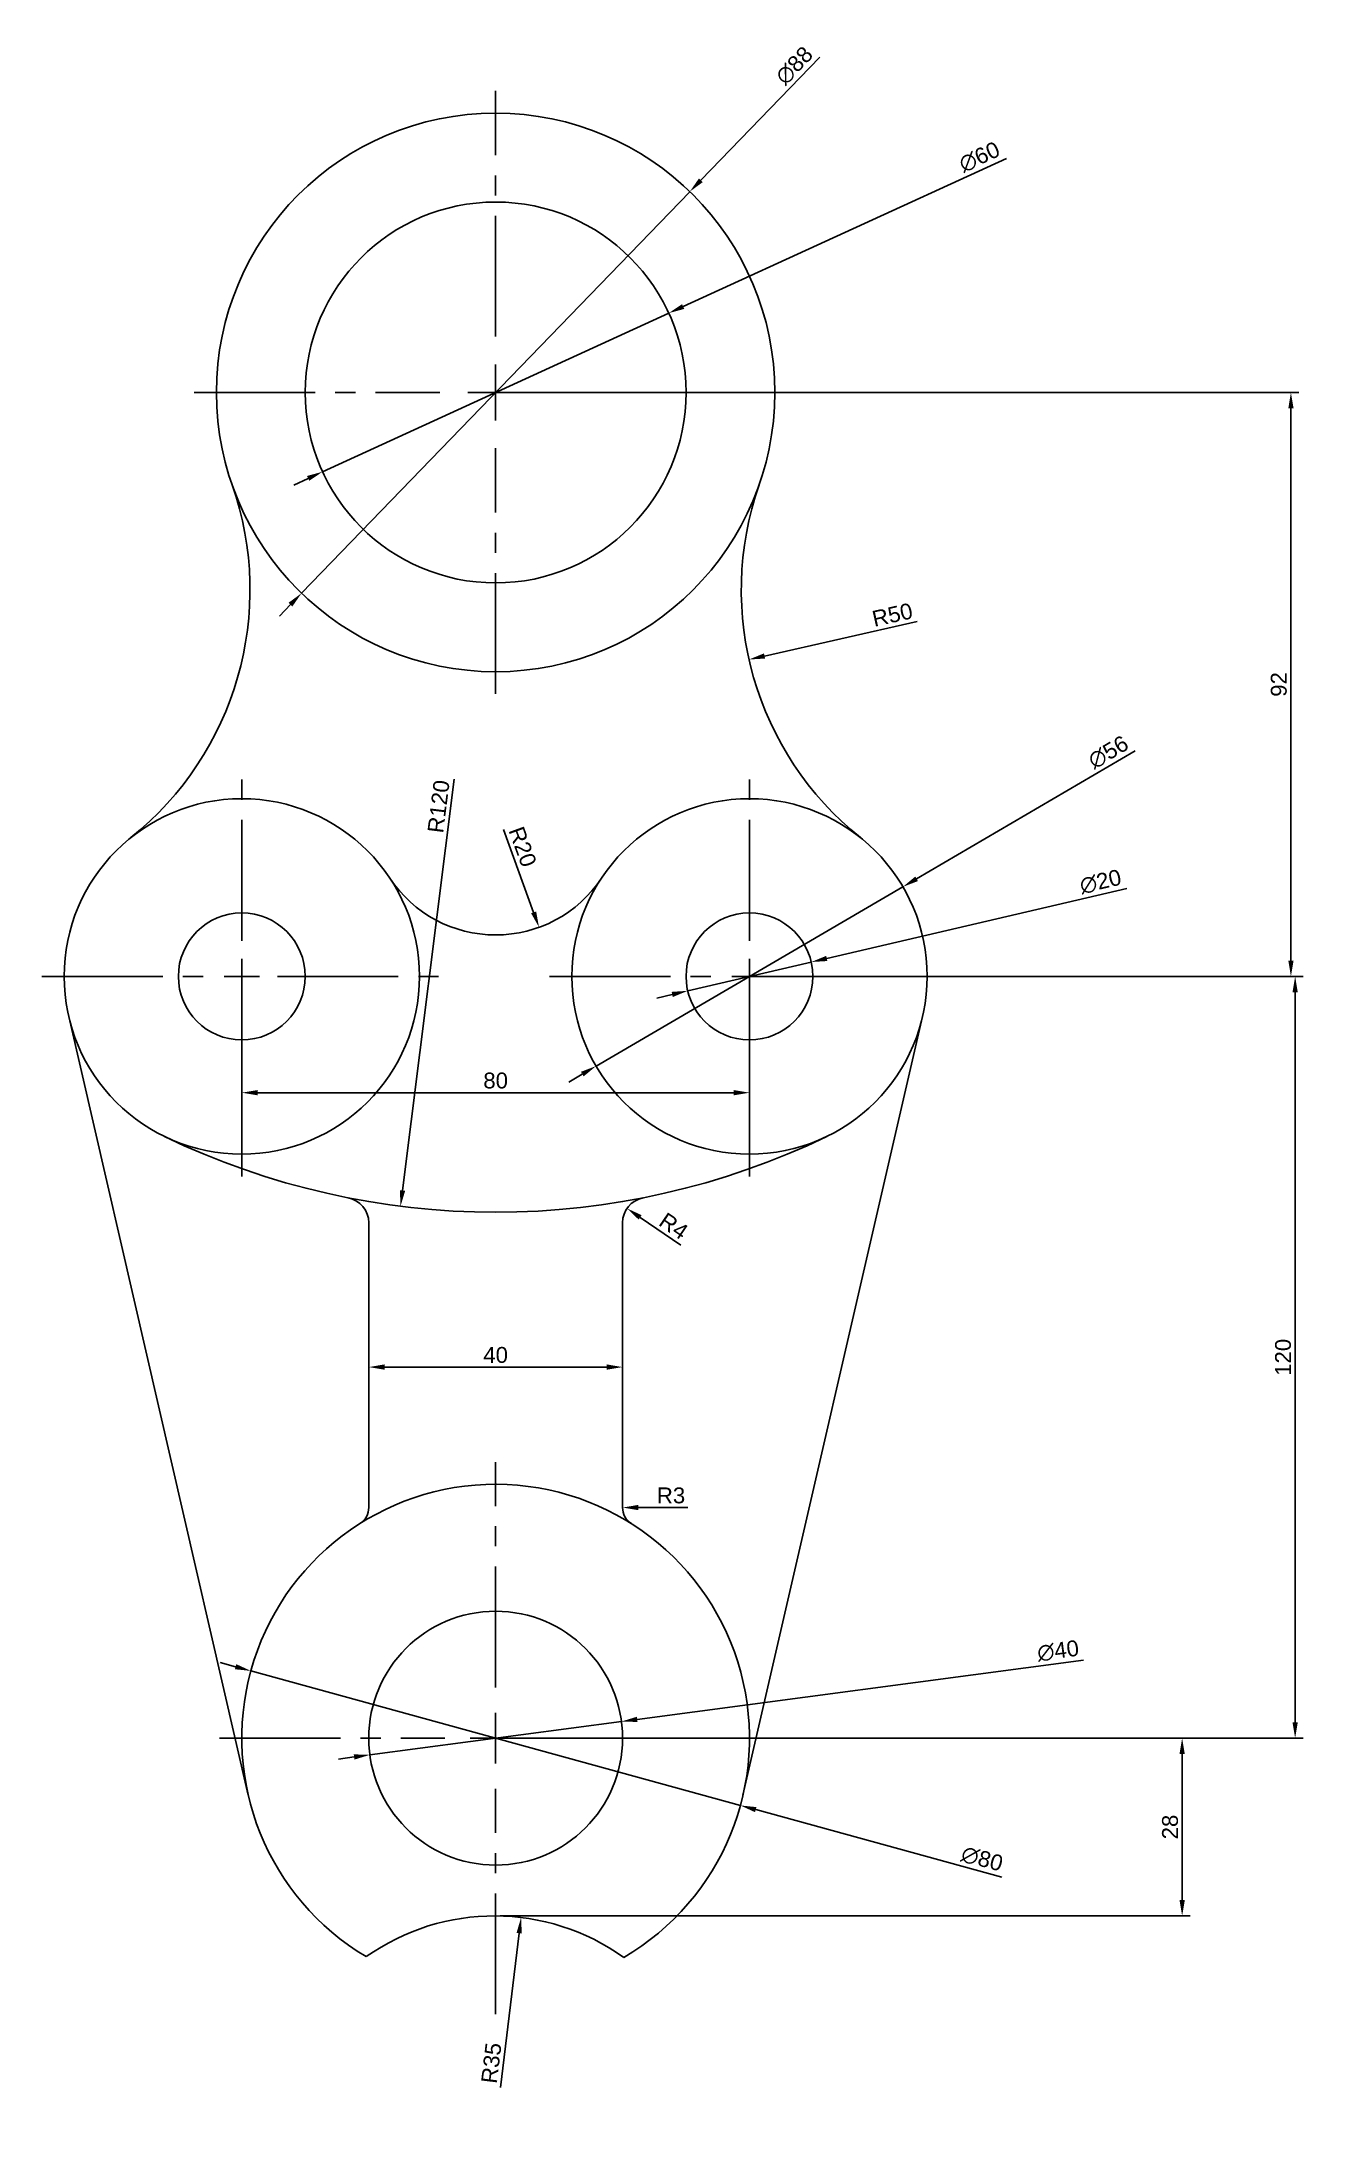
# Model space of a CAD drawing. Header units: millimetres. Extents: x -31 to 167, y -23 to 307.
import ezdxf

# ---------------------------------------------------------------- set-up
doc = ezdxf.new("R2010")
doc.units = ezdxf.units.MM
doc.linetypes.add('CENTER2', pattern=[28.575, 19.05, -3.175, 3.175, -3.175])
for name, color, linetype in [('koty', 3, 'Continuous'), ('obvod', 7, 'Continuous'), ('osy', 2, 'Continuous')]:
    doc.layers.add(name, color=color, linetype=linetype)
doc.styles.get("Standard").update_dxf_attribs({"font": 'arial.ttf'})
doc.dimstyles.new('ISO-25', dxfattribs={"dimtxt": 2.5, "dimasz": 2.5, "dimexe": 1.25, "dimexo": 0.625, "dimtad": 1, "dimtxsty": 'Standard', "dimcen": 2.5, "dimadec": 0, "dimazin": 0, "dimtfac": 1, "dimtmove": 0, "dimatfit": 3, "dimfxl": 1, "dimarcsym": 0})

# ---------------------------------------------------------------- blocks, each defined once
blk = doc.blocks.new('*D2')
at = {"layer": 'Defpoints', "color": 0, "transparency": 16777216}
for p in [(67.27, 264.49), (12.73, 239.51)]:
    blk.add_point(p, dxfattribs=at)
at = {"layer": 'koty', "color": 0, "lineweight": -2, "transparency": 16777216}
for p, q in [((120.49, 288.87), (69.55, 265.54)), ((12.73, 239.51), (67.27, 264.49)), ((10.45, 238.46), (8.18, 237.42))]:
    blk.add_line(p, q, dxfattribs=at)
at = {"layer": 'koty', "color": 0, "transparency": 16777216}
for points in [[(69.37, 265.91), (69.72, 265.16), (67.27, 264.49)], [(10.28, 238.84), (10.63, 238.09), (12.73, 239.51)]]:
    blk.add_solid(points, dxfattribs=at)
at = {"layer": 'koty', "color": 0, "transparency": 16777216, "insert": (116.24, 289.09), "char_height": 2.5, "attachment_point": 5, "rotation": 24.6117}
blk.add_mtext('∅60', dxfattribs=at)
blk = doc.blocks.new('*D3')
at = {"layer": 'Defpoints', "color": 0, "transparency": 16777216}
for p in [(70.59, 283.63), (9.41, 220.37)]:
    blk.add_point(p, dxfattribs=at)
at = {"layer": 'koty', "color": 0, "lineweight": -2, "transparency": 16777216}
for p, q in [((91.11, 304.84), (72.33, 285.42)), ((9.41, 220.37), (70.59, 283.63)), ((7.67, 218.58), (5.93, 216.78))]:
    blk.add_line(p, q, dxfattribs=at)
at = {"layer": 'koty', "color": 0, "transparency": 16777216}
for points in [[(72.03, 285.71), (72.63, 285.13), (70.59, 283.63)], [(7.37, 218.87), (7.97, 218.29), (9.41, 220.37)]]:
    blk.add_solid(points, dxfattribs=at)
at = {"layer": 'koty', "color": 0, "transparency": 16777216, "insert": (87.07, 303.49), "char_height": 2.5, "attachment_point": 5, "rotation": 45.9536}
blk.add_mtext('∅88', dxfattribs=at)
blk = doc.blocks.new('*D4')
at = {"layer": 'Defpoints', "color": 0, "transparency": 16777216}
for p in [(1.43, 50.6), (78.57, 29.4)]:
    blk.add_point(p, dxfattribs=at)
at = {"layer": 'koty', "color": 0, "lineweight": -2, "transparency": 16777216}
for p, q in [((-0.98, 51.26), (-3.39, 51.92)), ((1.43, 50.6), (78.57, 29.4)), ((119.77, 18.08), (80.98, 28.74))]:
    blk.add_line(p, q, dxfattribs=at)
at = {"layer": 'koty', "color": 0, "transparency": 16777216}
for points in [[(-0.87, 51.66), (-1.09, 50.86), (1.43, 50.6)], [(81.09, 29.14), (80.87, 28.34), (78.57, 29.4)]]:
    blk.add_solid(points, dxfattribs=at)
at = {"layer": 'koty', "color": 0, "transparency": 16777216, "insert": (116.65, 20.98), "char_height": 2.5, "attachment_point": 5, "rotation": 344.637}
blk.add_mtext('∅80', dxfattribs=at)
blk = doc.blocks.new('*D5')
at = {"layer": 'Defpoints', "color": 0, "transparency": 16777216}
for p in [(59.83, 42.63), (20.17, 37.37)]:
    blk.add_point(p, dxfattribs=at)
at = {"layer": 'koty', "color": 0, "lineweight": -2, "transparency": 16777216}
for p, q in [((132.63, 52.29), (62.3, 42.96)), ((20.17, 37.37), (59.83, 42.63)), ((17.7, 37.04), (15.22, 36.71))]:
    blk.add_line(p, q, dxfattribs=at)
at = {"layer": 'koty', "color": 0, "transparency": 16777216}
for points in [[(62.25, 43.37), (62.36, 42.55), (59.83, 42.63)], [(17.64, 37.45), (17.75, 36.63), (20.17, 37.37)]]:
    blk.add_solid(points, dxfattribs=at)
at = {"layer": 'koty', "color": 0, "transparency": 16777216, "insert": (128.63, 53.75), "char_height": 2.5, "attachment_point": 5, "rotation": 7.5582}
blk.add_mtext('∅40', dxfattribs=at)
blk = doc.blocks.new('*D6')
at = {"layer": 'Defpoints', "color": 0, "transparency": 16777216}
for p in [(44.01, 11.75), (39.82, -23)]:
    blk.add_point(p, dxfattribs=at)
at = {"layer": 'koty', "color": 0, "lineweight": -2, "transparency": 16777216}
blk.add_line((40.78, -15.01), (43.71, 9.27), dxfattribs=at)
at = {"layer": 'koty', "color": 0, "transparency": 16777216}
blk.add_solid([(43.29, 9.32), (44.12, 9.22), (44.01, 11.75)], dxfattribs=at)
at = {"layer": 'koty', "color": 0, "transparency": 16777216, "insert": (39.33, -11.18), "char_height": 2.5, "attachment_point": 5, "rotation": 83.1329}
blk.add_mtext('R35', dxfattribs=at)
blk = doc.blocks.new('*D7')
at = {"layer": 'Defpoints', "color": 0, "transparency": 16777216}
for p in [(60, 76.33), (63, 76.33)]:
    blk.add_point(p, dxfattribs=at)
at = {"layer": 'koty', "color": 0, "lineweight": -2, "transparency": 16777216}
blk.add_line((70.28, 76.33), (62.5, 76.33), dxfattribs=at)
at = {"layer": 'koty', "color": 0, "transparency": 16777216}
blk.add_solid([(62.5, 76.75), (62.5, 75.92), (60, 76.33)], dxfattribs=at)
at = {"layer": 'koty', "color": 0, "transparency": 16777216, "insert": (67.64, 78.23), "char_height": 2.5, "attachment_point": 5}
blk.add_mtext('R3', dxfattribs=at)
blk = doc.blocks.new('*D8')
at = {"layer": 'Defpoints', "color": 0, "transparency": 16777216}
for p in [(60.7, 123.46), (64, 121.19)]:
    blk.add_point(p, dxfattribs=at)
at = {"layer": 'koty', "color": 0, "lineweight": -2, "transparency": 16777216}
blk.add_line((69.17, 117.65), (62.76, 122.04), dxfattribs=at)
at = {"layer": 'koty', "color": 0, "transparency": 16777216}
blk.add_solid([(63, 122.39), (62.53, 121.7), (60.7, 123.46)], dxfattribs=at)
at = {"layer": 'koty', "color": 0, "transparency": 16777216, "insert": (68.06, 120.68), "char_height": 2.5, "attachment_point": 5, "rotation": 325.5619}
blk.add_mtext('R4', dxfattribs=at)
blk = doc.blocks.new('*D9')
at = {"layer": 'Defpoints', "color": 0, "transparency": 16777216}
for p in [(40, 242.85), (25.01, 123.79)]:
    blk.add_point(p, dxfattribs=at)
at = {"layer": 'koty', "color": 0, "lineweight": -2, "transparency": 16777216}
blk.add_line((33.48, 191.08), (25.32, 126.27), dxfattribs=at)
at = {"layer": 'koty', "color": 0, "transparency": 16777216}
blk.add_solid([(24.91, 126.32), (25.74, 126.22), (25.01, 123.79)], dxfattribs=at)
at = {"layer": 'koty', "color": 0, "transparency": 16777216, "insert": (31.02, 186.77), "char_height": 2.5, "attachment_point": 5, "rotation": 82.8248}
blk.add_mtext('R120', dxfattribs=at)
blk = doc.blocks.new('*D10')
at = {"layer": 'Defpoints', "color": 0, "transparency": 16777216}
for p in [(40, 186.53), (46.84, 167.74)]:
    blk.add_point(p, dxfattribs=at)
at = {"layer": 'koty', "color": 0, "lineweight": -2, "transparency": 16777216}
blk.add_line((41.22, 183.17), (45.99, 170.09), dxfattribs=at)
at = {"layer": 'koty', "color": 0, "transparency": 16777216}
blk.add_solid([(46.38, 170.23), (45.59, 169.95), (46.84, 167.74)], dxfattribs=at)
at = {"layer": 'koty', "color": 0, "transparency": 16777216, "insert": (44.25, 180.43), "char_height": 2.5, "attachment_point": 5, "rotation": 290.0038}
blk.add_mtext('R20', dxfattribs=at)
blk = doc.blocks.new('*D11')
at = {"layer": 'Defpoints', "color": 0, "transparency": 16777216}
for p in [(128.71, 220.92), (79.93, 209.93)]:
    blk.add_point(p, dxfattribs=at)
at = {"layer": 'koty', "color": 0, "lineweight": -2, "transparency": 16777216}
blk.add_line((106.45, 215.91), (82.37, 210.48), dxfattribs=at)
at = {"layer": 'koty', "color": 0, "transparency": 16777216}
blk.add_solid([(82.28, 210.89), (82.46, 210.08), (79.93, 209.93)], dxfattribs=at)
at = {"layer": 'koty', "color": 0, "transparency": 16777216, "insert": (102.52, 216.97), "char_height": 2.5, "attachment_point": 5, "rotation": 12.6907}
blk.add_mtext('R50', dxfattribs=at)
blk = doc.blocks.new('*D12')
at = {"layer": 'Defpoints', "color": 0, "transparency": 16777216}
for p in [(89.74, 162.27), (70.26, 157.73)]:
    blk.add_point(p, dxfattribs=at)
at = {"layer": 'koty', "color": 0, "lineweight": -2, "transparency": 16777216}
for p, q in [((139.44, 173.84), (92.17, 162.83)), ((70.26, 157.73), (89.74, 162.27)), ((67.83, 157.17), (65.39, 156.6))]:
    blk.add_line(p, q, dxfattribs=at)
at = {"layer": 'koty', "color": 0, "transparency": 16777216}
for points in [[(92.08, 163.24), (92.27, 162.43), (89.74, 162.27)], [(67.73, 157.57), (67.92, 156.76), (70.26, 157.73)]]:
    blk.add_solid(points, dxfattribs=at)
at = {"layer": 'koty', "color": 0, "transparency": 16777216, "insert": (135.32, 174.91), "char_height": 2.5, "attachment_point": 5, "rotation": 13.1087}
blk.add_mtext('∅20', dxfattribs=at)
blk = doc.blocks.new('*D13')
at = {"layer": 'Defpoints', "color": 0, "transparency": 16777216}
for p in [(104.18, 174.12), (55.82, 145.88)]:
    blk.add_point(p, dxfattribs=at)
at = {"layer": 'koty', "color": 0, "lineweight": -2, "transparency": 16777216}
for p, q in [((140.8, 195.52), (106.34, 175.38)), ((55.82, 145.88), (104.18, 174.12)), ((53.66, 144.62), (51.51, 143.36))]:
    blk.add_line(p, q, dxfattribs=at)
at = {"layer": 'koty', "color": 0, "transparency": 16777216}
for points in [[(106.13, 175.74), (106.55, 175.02), (104.18, 174.12)], [(53.45, 144.98), (53.87, 144.26), (55.82, 145.88)]]:
    blk.add_solid(points, dxfattribs=at)
at = {"layer": 'koty', "color": 0, "transparency": 16777216, "insert": (136.55, 195.32), "char_height": 2.5, "attachment_point": 5, "rotation": 30.2909}
blk.add_mtext('∅56', dxfattribs=at)
blk = doc.blocks.new('*D14')
at = {"layer": 'Defpoints', "color": 0, "transparency": 16777216}
for p in [(0, 160), (80, 160), (0, 141.69)]:
    blk.add_point(p, dxfattribs=at)
at = {"layer": 'koty', "color": 0, "lineweight": -2, "transparency": 16777216}
for p, q in [((0, 159.38), (0, 140.44)), ((80, 159.38), (80, 140.44)), ((77.5, 141.69), (2.5, 141.69))]:
    blk.add_line(p, q, dxfattribs=at)
at = {"layer": 'koty', "color": 0, "transparency": 16777216}
for points in [[(2.5, 142.1), (2.5, 141.27), (0, 141.69)], [(77.5, 142.1), (77.5, 141.27), (80, 141.69)]]:
    blk.add_solid(points, dxfattribs=at)
at = {"layer": 'koty', "color": 0, "transparency": 16777216, "insert": (40, 143.59), "char_height": 2.5, "attachment_point": 5}
blk.add_mtext('80', dxfattribs=at)
blk = doc.blocks.new('*D15')
at = {"layer": 'Defpoints', "color": 0, "transparency": 16777216}
for p in [(20, 121.19), (60, 121.19), (20, 98.46)]:
    blk.add_point(p, dxfattribs=at)
at = {"layer": 'koty', "color": 0, "lineweight": -2, "transparency": 16777216}
for p, q in [((20, 120.57), (20, 97.21)), ((60, 120.57), (60, 97.21)), ((57.5, 98.46), (22.5, 98.46))]:
    blk.add_line(p, q, dxfattribs=at)
at = {"layer": 'koty', "color": 0, "transparency": 16777216}
for points in [[(22.5, 98.88), (22.5, 98.05), (20, 98.46)], [(57.5, 98.88), (57.5, 98.05), (60, 98.46)]]:
    blk.add_solid(points, dxfattribs=at)
at = {"layer": 'koty', "color": 0, "transparency": 16777216, "insert": (40, 100.36), "char_height": 2.5, "attachment_point": 5}
blk.add_mtext('40', dxfattribs=at)
blk = doc.blocks.new('*D16')
at = {"layer": 'Defpoints', "color": 0, "transparency": 16777216}
for p in [(80, 160), (40, 40), (165.99, 40)]:
    blk.add_point(p, dxfattribs=at)
at = {"layer": 'koty', "color": 0, "lineweight": -2, "transparency": 16777216}
for p, q in [((80.63, 160), (167.24, 160)), ((165.99, 157.5), (165.99, 42.5)), ((40.62, 40), (167.24, 40))]:
    blk.add_line(p, q, dxfattribs=at)
at = {"layer": 'koty', "color": 0, "transparency": 16777216}
for points in [[(165.57, 157.5), (166.4, 157.5), (165.99, 160)], [(165.57, 42.5), (166.4, 42.5), (165.99, 40)]]:
    blk.add_solid(points, dxfattribs=at)
at = {"layer": 'koty', "color": 0, "transparency": 16777216, "insert": (164.09, 100), "char_height": 2.5, "attachment_point": 5, "rotation": 90}
blk.add_mtext('120', dxfattribs=at)
blk = doc.blocks.new('*D17')
at = {"layer": 'Defpoints', "color": 0, "transparency": 16777216}
for p in [(40, 252), (80, 160), (165.32, 160)]:
    blk.add_point(p, dxfattribs=at)
at = {"layer": 'koty', "color": 0, "lineweight": -2, "transparency": 16777216}
for p, q in [((40.63, 252), (166.57, 252)), ((165.32, 249.5), (165.32, 162.5)), ((80.63, 160), (166.57, 160))]:
    blk.add_line(p, q, dxfattribs=at)
at = {"layer": 'koty', "color": 0, "transparency": 16777216}
for points in [[(164.91, 249.5), (165.74, 249.5), (165.32, 252)], [(164.91, 162.5), (165.74, 162.5), (165.32, 160)]]:
    blk.add_solid(points, dxfattribs=at)
at = {"layer": 'koty', "color": 0, "transparency": 16777216, "insert": (163.42, 206), "char_height": 2.5, "attachment_point": 5, "rotation": 90}
blk.add_mtext('92', dxfattribs=at)
blk = doc.blocks.new('*D18')
at = {"layer": 'Defpoints', "color": 0, "transparency": 16777216}
for p in [(40, 40), (40.08, 12), (148.18, 12)]:
    blk.add_point(p, dxfattribs=at)
at = {"layer": 'koty', "color": 0, "lineweight": -2, "transparency": 16777216}
for p, q in [((40.63, 40), (149.43, 40)), ((148.18, 37.5), (148.18, 14.5)), ((40.7, 12), (149.43, 12))]:
    blk.add_line(p, q, dxfattribs=at)
at = {"layer": 'koty', "color": 0, "transparency": 16777216}
for points in [[(147.76, 37.5), (148.6, 37.5), (148.18, 40)], [(147.76, 14.5), (148.6, 14.5), (148.18, 12)]]:
    blk.add_solid(points, dxfattribs=at)
at = {"layer": 'koty', "color": 0, "transparency": 16777216, "insert": (146.28, 26), "char_height": 2.5, "attachment_point": 5, "rotation": 90}
blk.add_mtext('28', dxfattribs=at)
blk = doc.blocks.new('*U19')
at = {"layer": 'osy', "color": 0, "linetype": 'CENTER2', "transparency": 16777216}
for p, q in [((0, 8.8), (0, 47.5)), ((-47.5, 0), (-8.8, 0)), ((8.8, 0), (47.5, 0)), ((0, -47.5), (0, -8.8))]:
    blk.add_line(p, q, dxfattribs=at)
at = {"layer": 'osy', "color": 0, "linetype": 'Continuous', "transparency": 16777216}
for p, q in [((0, -4.4), (0, 4.4)), ((-4.4, 0), (4.4, 0))]:
    blk.add_line(p, q, dxfattribs=at)
blk = doc.blocks.new('*U20')
at = {"layer": 'osy', "color": 0, "linetype": 'CENTER2', "transparency": 16777216}
for p, q in [((0, 8), (0, 43.5)), ((-43.5, 0), (-8, 0)), ((8, 0), (43.5, 0)), ((0, -43.5), (0, -8))]:
    blk.add_line(p, q, dxfattribs=at)
at = {"layer": 'osy', "color": 0, "linetype": 'Continuous', "transparency": 16777216}
for p, q in [((0, -4), (0, 4)), ((-4, 0), (4, 0))]:
    blk.add_line(p, q, dxfattribs=at)
blk = doc.blocks.new('*U21')
at = {"layer": 'osy', "color": 0, "linetype": 'CENTER2', "transparency": 16777216}
for p, q in [((0, 5.6), (0, 31.5)), ((-31.5, 0), (-5.6, 0)), ((5.6, 0), (31.5, 0)), ((0, -31.5), (0, -5.6))]:
    blk.add_line(p, q, dxfattribs=at)
at = {"layer": 'osy', "color": 0, "linetype": 'Continuous', "transparency": 16777216}
for p, q in [((-2.8, 0), (2.8, 0)), ((0, -2.8), (0, 2.8))]:
    blk.add_line(p, q, dxfattribs=at)
blk = doc.blocks.new('*U22')
at = {"layer": 'osy', "color": 0, "linetype": 'CENTER2', "transparency": 16777216}
for p, q in [((0, 5.6), (0, 31.5)), ((-31.5, 0), (-5.6, 0)), ((5.6, 0), (31.5, 0)), ((0, -31.5), (0, -5.6))]:
    blk.add_line(p, q, dxfattribs=at)
at = {"layer": 'osy', "color": 0, "linetype": 'Continuous', "transparency": 16777216}
for p, q in [((-2.8, 0), (2.8, 0)), ((0, -2.8), (0, 2.8))]:
    blk.add_line(p, q, dxfattribs=at)

msp = doc.modelspace()

# ---------------------------------------------------------------- linework, layer by layer
at = {"layer": 'obvod'}
for p, q in [((-27.283, 153.706), (1.024, 31.008)), ((107.283, 153.706), (78.976, 31.008)), ((20, 76.332), (20, 121.194)), ((60, 76.332), (60, 121.194))]:
    msp.add_line(p, q, dxfattribs=at)
for centre, radius in [((40, 252), 44), ((40, 252), 30), ((0, 160), 28), ((80, 160), 28), ((0, 160), 10), ((80, 160), 10), ((40, 40), 20)]:
    msp.add_circle(centre, radius, dxfattribs=at)
for centre, radius, start, end in [((-48.713, 220.919), 50, 308.64711, 19.30845), ((128.713, 220.919), 50, 160.69155, 231.35289), ((40, 186.533), 20, 213.55731, 326.44269), ((40, 242.849), 120, 244.22854, 295.77146), ((16, 121.194), 4, 0, 78.84006), ((64, 121.194), 4, 101.15994, 180), ((40, 40), 40, 300.30704, 239.36849), ((17, 76.332), 3, 302.33603, 0), ((63, 76.332), 3, 180, 237.66397), ((39.822, -22.999), 35, 54.42127, 125.25425)]:
    msp.add_arc(centre, radius, start, end, dxfattribs=at)

# ---------------------------------------------------------------- block references
at = {"layer": 'osy', "linetype": 'CENTER2'}
for name, p in [('*U19', (40, 252)), ('*U22', (0, 160)), ('*U21', (80, 160)), ('*U20', (40, 40))]:
    msp.add_blockref(name, p, dxfattribs=at)

# ---------------------------------------------------------------- dimensions: what is measured, and where the dimension line sits
at = {"layer": 'koty'}
for p1, p2, picture, middle in [((9.409, 220.374), (70.591, 283.626), '*D3', (88.482, 302.124)), ((12.725, 239.506), (67.275, 264.494), '*D2', (117.058, 287.299)), ((55.823, 145.877), (104.177, 174.123), '*D13', (137.544, 193.613)), ((70.261, 157.732), (89.739, 162.268), '*D12', (135.764, 172.986)), ((20.174, 37.369), (59.826, 42.631), '*D5', (128.892, 51.795)), ((1.429, 50.597), (78.571, 29.403), '*D4', (116.129, 19.083))]:
    dim = msp.add_diameter_dim_2p(p1=p1, p2=p2, dimstyle='ISO-25', dxfattribs=at)
    dim.commit()
    dim.dimension.update_dxf_attribs({"geometry": picture, "text_midpoint": middle, "dimtype": 163})
for base, p1, p2, picture, middle in [((165.324, 160), (40, 252), (80, 160), '*D17', (163.423, 206)), ((165.988, 40), (80, 160), (40, 40), '*D16', (164.086, 100)), ((148.18, 12), (40, 40), (40.076, 12), '*D18', (146.278, 26))]:
    dim = msp.add_linear_dim(base=base, p1=p1, p2=p2, angle=90, dimstyle='ISO-25', dxfattribs=at)
    dim.commit()
    dim.dimension.update_dxf_attribs({"geometry": picture, "text_midpoint": middle})
for center, mpoint, picture, middle in [((40, 242.849), (25.012, 123.789), '*D9', (32.91, 186.533)), ((128.713, 220.919), (79.934, 209.934), '*D11', (102.934, 215.113)), ((40, 186.533), (46.842, 167.74), '*D10', (42.459, 179.778)), ((64, 121.194), (60.701, 123.456), '*D8', (66.998, 119.138)), ((63, 76.332), (60, 76.332), '*D7', (67.641, 76.332)), ((39.822, -22.999), (44.006, 11.749), '*D6', (41.217, -11.41))]:
    dim = msp.add_radius_dim(center=center, mpoint=mpoint, dimstyle='ISO-25', dxfattribs=at)
    dim.commit()
    dim.dimension.update_dxf_attribs({"geometry": picture, "text_midpoint": middle, "dimtype": 164})
for base, p1, p2, picture, middle in [((0, 141.688), (80, 160), (0, 160), '*D14', (40, 143.59)), ((20, 98.464), (60, 121.194), (20, 121.194), '*D15', (40, 100.365))]:
    dim = msp.add_linear_dim(base=base, p1=p1, p2=p2, dimstyle='ISO-25', dxfattribs=at)
    dim.commit()
    dim.dimension.update_dxf_attribs({"geometry": picture, "text_midpoint": middle})

doc.saveas('drawing.dxf')
